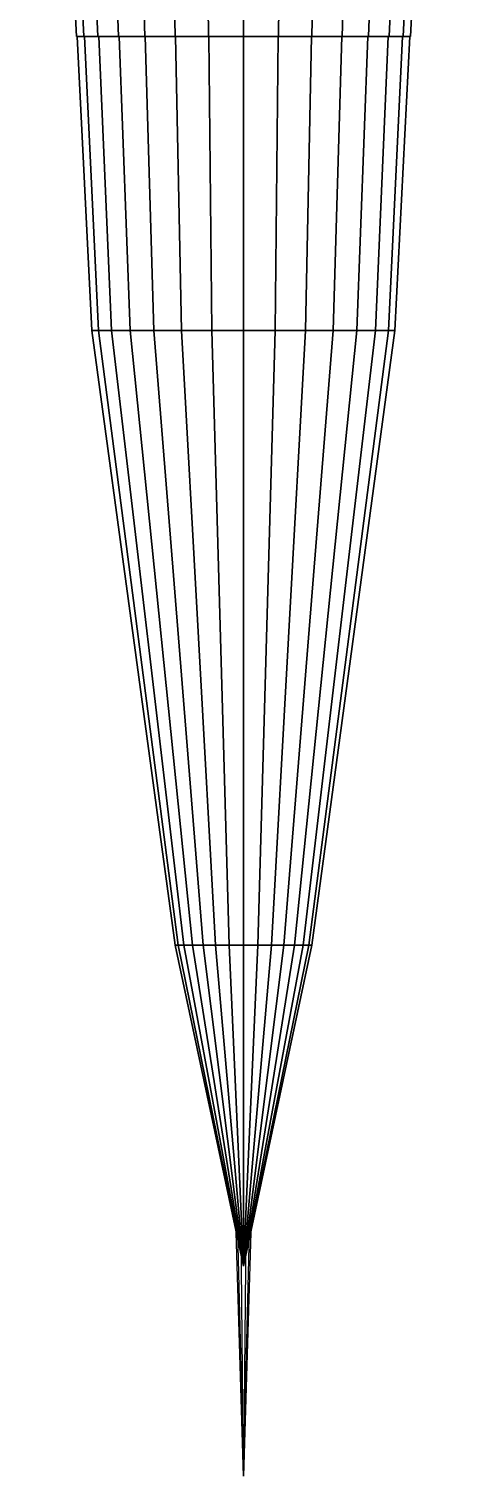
# Model space of a CAD drawing. Extents: x -22.3 to 6.3, y -18.7 to 3.3.
# Drawn here: x -1.23 to 0.32, y -18.69 to -13.47 of the extents above; entities that cross this region are included whole.
import ezdxf

# ---------------------------------------------------------------- set-up
doc = ezdxf.new("R2010")
doc.units = 0
doc.header["$MEASUREMENT"] = 0
doc.layers.get('0').update_dxf_attribs({"linetype": 'CONTINUOUS'})
doc.layers.add('NOSE', color=7, linetype='CONTINUOUS')

msp = doc.modelspace()

# ---------------------------------------------------------------- linework, layer by layer
at = {"color": 1, "linetype": 'Continuous'}
for points in [[(-1.0027, -14.5587, -4.5103), (-1.0557, -13.4988, -4.5048), (-1.0295, -13.4988, -4.3814), (-0.9788, -14.5587, -4.3979)], [(0.0668, -14.5587, -4.3979), (0.1175, -13.4988, -4.3814), (0.1437, -13.4988, -4.5048), (0.0906, -14.5587, -4.5103)], [(-1.0027, -14.5587, -4.5103), (-1.0027, -14.5587, -4.5103), (-0.9788, -14.5587, -4.3979)], [(-0.7028, -16.7756, -4.6615), (-1.0027, -14.5587, -4.5103), (-0.9788, -14.5587, -4.3979), (-0.692, -16.7756, -4.6107)], [(-0.22, -16.7756, -4.6107), (0.0668, -14.5587, -4.3979), (0.0906, -14.5587, -4.5103), (-0.2092, -16.7756, -4.6615)], [(0.0668, -14.5587, -4.3979), (0.0668, -14.5587, -4.3979), (0.0906, -14.5587, -4.5103)], [(-0.456, -17.9325, -4.8115), (-0.7028, -16.7756, -4.6615), (-0.692, -16.7756, -4.6107), (-0.456, -17.9325, -4.8115)], [(-0.456, -17.9325, -4.8115), (-0.22, -16.7756, -4.6107), (-0.2092, -16.7756, -4.6615), (-0.456, -17.9325, -4.8115)], [(-0.4778, -17.8111, -4.7813), (-0.4561, -18.689, -4.797), (-0.4561, -18.689, -4.797), (-0.4829, -17.8111, -4.797)], [(-0.4561, -18.689, -4.797), (-0.4829, -17.8111, -4.797), (-0.4778, -17.8111, -4.8127), (-0.4561, -18.689, -4.797)], [(-0.4561, -18.689, -4.797), (-0.4644, -17.8111, -4.7716), (-0.4778, -17.8111, -4.7813), (-0.4561, -18.689, -4.797)], [(-0.4778, -17.8111, -4.8127), (-0.4561, -18.689, -4.797), (-0.4561, -18.689, -4.797), (-0.4644, -17.8111, -4.8225)], [(-0.4478, -17.8111, -4.7716), (-0.4561, -18.689, -4.797), (-0.4561, -18.689, -4.797), (-0.4644, -17.8111, -4.7716)], [(-0.4561, -18.689, -4.797), (-0.4644, -17.8111, -4.8225), (-0.4478, -17.8111, -4.8225), (-0.4561, -18.689, -4.797)], [(-0.4293, -17.8111, -4.797), (-0.4561, -18.689, -4.797), (-0.4561, -18.689, -4.797), (-0.4345, -17.8111, -4.7813)], [(-0.4561, -18.689, -4.797), (-0.4345, -17.8111, -4.7813), (-0.4478, -17.8111, -4.7716), (-0.4561, -18.689, -4.797)], [(-0.4478, -17.8111, -4.8225), (-0.4561, -18.689, -4.797), (-0.4561, -18.689, -4.797), (-0.4345, -17.8111, -4.8127)], [(-0.4561, -18.689, -4.797), (-0.4345, -17.8111, -4.8127), (-0.4293, -17.8111, -4.797), (-0.4561, -18.689, -4.797)]]:
    msp.add_3dface(points, dxfattribs=at)
at = {"color": 5, "linetype": 'Continuous'}
for points in [[(-0.9788, -14.5587, -4.7376), (-1.0295, -13.4988, -4.7541), (-1.0557, -13.4988, -4.6308), (-1.0027, -14.5587, -4.6252)], [(0.0906, -14.5587, -4.6252), (0.1437, -13.4988, -4.6308), (0.1175, -13.4988, -4.7541), (0.0668, -14.5587, -4.7376)], [(-0.9788, -14.5587, -4.7376), (-0.9788, -14.5587, -4.7376), (-1.0027, -14.5587, -4.6252)], [(-0.692, -16.7756, -4.7641), (-0.9788, -14.5587, -4.7376), (-1.0027, -14.5587, -4.6252), (-0.7028, -16.7756, -4.7133)], [(-0.2092, -16.7756, -4.7133), (0.0906, -14.5587, -4.6252), (0.0668, -14.5587, -4.7376), (-0.22, -16.7756, -4.7641)], [(0.0906, -14.5587, -4.6252), (0.0906, -14.5587, -4.6252), (0.0668, -14.5587, -4.7376)], [(-0.456, -17.9325, -4.8115), (-0.692, -16.7756, -4.7641), (-0.7028, -16.7756, -4.7133), (-0.456, -17.9325, -4.8115)], [(-0.456, -17.9325, -4.8115), (-0.2092, -16.7756, -4.7133), (-0.22, -16.7756, -4.7641), (-0.456, -17.9325, -4.8115)]]:
    msp.add_3dface(points, dxfattribs=at)
at = {"linetype": 'Continuous'}
for points in [[(-1.0027, -14.5587, -4.6252), (-1.0557, -13.4988, -4.6308), (-1.0557, -13.4988, -4.5048), (-1.0027, -14.5587, -4.5103)], [(-0.9788, -14.5587, -4.3979), (-1.0295, -13.4988, -4.3814), (-0.9782, -13.4988, -4.2663), (-0.932, -14.5587, -4.2929)], [(-0.932, -14.5587, -4.8426), (-0.9782, -13.4988, -4.8693), (-1.0295, -13.4988, -4.7541), (-0.9788, -14.5587, -4.7376)], [(-0.932, -14.5587, -4.2929), (-0.9782, -13.4988, -4.2663), (-0.9041, -13.4988, -4.1643), (-0.8645, -14.5587, -4.2)], [(-0.8645, -14.5587, -4.9356), (-0.9041, -13.4988, -4.9713), (-0.9782, -13.4988, -4.8693), (-0.932, -14.5587, -4.8426)], [(-0.8645, -14.5587, -4.2), (-0.9041, -13.4988, -4.1643), (-0.8104, -13.4988, -4.08), (-0.7791, -14.5587, -4.1231)], [(-0.7791, -14.5587, -5.0125), (-0.8104, -13.4988, -5.0556), (-0.9041, -13.4988, -4.9713), (-0.8645, -14.5587, -4.9356)], [(-0.7791, -14.5587, -4.1231), (-0.8104, -13.4988, -4.08), (-0.7013, -13.4988, -4.0169), (-0.6796, -14.5587, -4.0656)], [(-0.6796, -14.5587, -5.0699), (-0.7013, -13.4988, -5.1186), (-0.8104, -13.4988, -5.0556), (-0.7791, -14.5587, -5.0125)], [(-0.6796, -14.5587, -4.0656), (-0.7013, -13.4988, -4.0169), (-0.5814, -13.4988, -3.978), (-0.5703, -14.5587, -4.0301)], [(-0.5703, -14.5587, -5.1054), (-0.5814, -13.4988, -5.1576), (-0.7013, -13.4988, -5.1186), (-0.6796, -14.5587, -5.0699)], [(-0.5703, -14.5587, -4.0301), (-0.5814, -13.4988, -3.978), (-0.456, -13.4988, -3.9648), (-0.456, -14.5587, -4.0181)], [(-0.456, -14.5587, -5.1174), (-0.456, -13.4988, -5.1708), (-0.5814, -13.4988, -5.1576), (-0.5703, -14.5587, -5.1054)], [(-0.456, -14.5587, -4.0181), (-0.456, -13.4988, -3.9648), (-0.3306, -13.4988, -3.978), (-0.3417, -14.5587, -4.0301)], [(-0.3417, -14.5587, -5.1054), (-0.3306, -13.4988, -5.1576), (-0.456, -13.4988, -5.1708), (-0.456, -14.5587, -5.1174)], [(-0.3417, -14.5587, -4.0301), (-0.3306, -13.4988, -3.978), (-0.2108, -13.4988, -4.0169), (-0.2324, -14.5587, -4.0656)], [(-0.2324, -14.5587, -5.0699), (-0.2108, -13.4988, -5.1186), (-0.3306, -13.4988, -5.1576), (-0.3417, -14.5587, -5.1054)], [(-0.2324, -14.5587, -4.0656), (-0.2108, -13.4988, -4.0169), (-0.1016, -13.4988, -4.08), (-0.1329, -14.5587, -4.1231)], [(-0.1329, -14.5587, -5.0125), (-0.1016, -13.4988, -5.0556), (-0.2108, -13.4988, -5.1186), (-0.2324, -14.5587, -5.0699)], [(-0.1329, -14.5587, -4.1231), (-0.1016, -13.4988, -4.08), (-0.0079, -13.4988, -4.1643), (-0.0475, -14.5587, -4.2)], [(-0.0475, -14.5587, -4.9356), (-0.0079, -13.4988, -4.9713), (-0.1016, -13.4988, -5.0556), (-0.1329, -14.5587, -5.0125)], [(-0.0475, -14.5587, -4.2), (-0.0079, -13.4988, -4.1643), (0.0662, -13.4988, -4.2663), (0.02, -14.5587, -4.2929)], [(0.02, -14.5587, -4.8426), (0.0662, -13.4988, -4.8693), (-0.0079, -13.4988, -4.9713), (-0.0475, -14.5587, -4.9356)], [(0.02, -14.5587, -4.2929), (0.0662, -13.4988, -4.2663), (0.1175, -13.4988, -4.3814), (0.0668, -14.5587, -4.3979)], [(0.0668, -14.5587, -4.7376), (0.1175, -13.4988, -4.7541), (0.0662, -13.4988, -4.8693), (0.02, -14.5587, -4.8426)], [(0.0906, -14.5587, -4.5103), (0.1437, -13.4988, -4.5048), (0.1437, -13.4988, -4.6308), (0.0906, -14.5587, -4.6252)], [(-1.0027, -14.5587, -4.6252), (-1.0027, -14.5587, -4.6252), (-1.0027, -14.5587, -4.5103)], [(-0.7028, -16.7756, -4.7133), (-1.0027, -14.5587, -4.6252), (-1.0027, -14.5587, -4.5103), (-0.7028, -16.7756, -4.6615)], [(-0.9788, -14.5587, -4.3979), (-0.9788, -14.5587, -4.3979), (-0.932, -14.5587, -4.2929)], [(-0.932, -14.5587, -4.8426), (-0.932, -14.5587, -4.8426), (-0.9788, -14.5587, -4.7376)], [(-0.692, -16.7756, -4.6107), (-0.9788, -14.5587, -4.3979), (-0.932, -14.5587, -4.2929), (-0.6709, -16.7756, -4.5633)], [(-0.6709, -16.7756, -4.8115), (-0.932, -14.5587, -4.8426), (-0.9788, -14.5587, -4.7376), (-0.692, -16.7756, -4.7641)], [(-0.932, -14.5587, -4.2929), (-0.932, -14.5587, -4.2929), (-0.8645, -14.5587, -4.2)], [(-0.8645, -14.5587, -4.9356), (-0.8645, -14.5587, -4.9356), (-0.932, -14.5587, -4.8426)], [(-0.6709, -16.7756, -4.5633), (-0.932, -14.5587, -4.2929), (-0.8645, -14.5587, -4.2), (-0.6404, -16.7756, -4.5213)], [(-0.6404, -16.7756, -4.8535), (-0.8645, -14.5587, -4.9356), (-0.932, -14.5587, -4.8426), (-0.6709, -16.7756, -4.8115)], [(-0.8645, -14.5587, -4.2), (-0.8645, -14.5587, -4.2), (-0.7791, -14.5587, -4.1231)], [(-0.7791, -14.5587, -5.0125), (-0.7791, -14.5587, -5.0125), (-0.8645, -14.5587, -4.9356)], [(-0.6404, -16.7756, -4.5213), (-0.8645, -14.5587, -4.2), (-0.7791, -14.5587, -4.1231), (-0.6019, -16.7756, -4.4866)], [(-0.6019, -16.7756, -4.8882), (-0.7791, -14.5587, -5.0125), (-0.8645, -14.5587, -4.9356), (-0.6404, -16.7756, -4.8535)], [(-0.7791, -14.5587, -4.1231), (-0.7791, -14.5587, -4.1231), (-0.6796, -14.5587, -4.0656)], [(-0.6796, -14.5587, -5.0699), (-0.6796, -14.5587, -5.0699), (-0.7791, -14.5587, -5.0125)], [(-0.6019, -16.7756, -4.4866), (-0.7791, -14.5587, -4.1231), (-0.6796, -14.5587, -4.0656), (-0.5569, -16.7756, -4.4607)], [(-0.5569, -16.7756, -4.9141), (-0.6796, -14.5587, -5.0699), (-0.7791, -14.5587, -5.0125), (-0.6019, -16.7756, -4.8882)], [(-0.6796, -14.5587, -4.0656), (-0.6796, -14.5587, -4.0656), (-0.5703, -14.5587, -4.0301)], [(-0.5703, -14.5587, -5.1054), (-0.5703, -14.5587, -5.1054), (-0.6796, -14.5587, -5.0699)], [(-0.5569, -16.7756, -4.4607), (-0.6796, -14.5587, -4.0656), (-0.5703, -14.5587, -4.0301), (-0.5076, -16.7756, -4.4447)], [(-0.5076, -16.7756, -4.9302), (-0.5703, -14.5587, -5.1054), (-0.6796, -14.5587, -5.0699), (-0.5569, -16.7756, -4.9141)], [(-0.5703, -14.5587, -4.0301), (-0.5703, -14.5587, -4.0301), (-0.456, -14.5587, -4.0181)], [(-0.456, -14.5587, -5.1174), (-0.456, -14.5587, -5.1174), (-0.5703, -14.5587, -5.1054)], [(-0.5076, -16.7756, -4.4447), (-0.5703, -14.5587, -4.0301), (-0.456, -14.5587, -4.0181), (-0.456, -16.7756, -4.4392)], [(-0.456, -16.7756, -4.9356), (-0.456, -14.5587, -5.1174), (-0.5703, -14.5587, -5.1054), (-0.5076, -16.7756, -4.9302)], [(-0.456, -14.5587, -4.0181), (-0.456, -14.5587, -4.0181), (-0.3417, -14.5587, -4.0301)], [(-0.3417, -14.5587, -5.1054), (-0.3417, -14.5587, -5.1054), (-0.456, -14.5587, -5.1174)], [(-0.456, -16.7756, -4.4392), (-0.456, -14.5587, -4.0181), (-0.3417, -14.5587, -4.0301), (-0.4044, -16.7756, -4.4447)], [(-0.4044, -16.7756, -4.9302), (-0.3417, -14.5587, -5.1054), (-0.456, -14.5587, -5.1174), (-0.456, -16.7756, -4.9356)], [(-0.4044, -16.7756, -4.4447), (-0.3417, -14.5587, -4.0301), (-0.2324, -14.5587, -4.0656), (-0.3551, -16.7756, -4.4607)], [(-0.3551, -16.7756, -4.9141), (-0.2324, -14.5587, -5.0699), (-0.3417, -14.5587, -5.1054), (-0.4044, -16.7756, -4.9302)], [(-0.3551, -16.7756, -4.4607), (-0.2324, -14.5587, -4.0656), (-0.1329, -14.5587, -4.1231), (-0.3101, -16.7756, -4.4866)], [(-0.3101, -16.7756, -4.8882), (-0.1329, -14.5587, -5.0125), (-0.2324, -14.5587, -5.0699), (-0.3551, -16.7756, -4.9141)], [(-0.3417, -14.5587, -4.0301), (-0.3417, -14.5587, -4.0301), (-0.2324, -14.5587, -4.0656)], [(-0.2324, -14.5587, -5.0699), (-0.2324, -14.5587, -5.0699), (-0.3417, -14.5587, -5.1054)], [(-0.3101, -16.7756, -4.4866), (-0.1329, -14.5587, -4.1231), (-0.0475, -14.5587, -4.2), (-0.2716, -16.7756, -4.5213)], [(-0.2716, -16.7756, -4.8535), (-0.0475, -14.5587, -4.9356), (-0.1329, -14.5587, -5.0125), (-0.3101, -16.7756, -4.8882)], [(-0.2716, -16.7756, -4.5213), (-0.0475, -14.5587, -4.2), (0.02, -14.5587, -4.2929), (-0.2411, -16.7756, -4.5633)], [(-0.2411, -16.7756, -4.8115), (0.02, -14.5587, -4.8426), (-0.0475, -14.5587, -4.9356), (-0.2716, -16.7756, -4.8535)], [(-0.2411, -16.7756, -4.5633), (0.02, -14.5587, -4.2929), (0.0668, -14.5587, -4.3979), (-0.22, -16.7756, -4.6107)], [(-0.22, -16.7756, -4.7641), (0.0668, -14.5587, -4.7376), (0.02, -14.5587, -4.8426), (-0.2411, -16.7756, -4.8115)], [(-0.2324, -14.5587, -4.0656), (-0.2324, -14.5587, -4.0656), (-0.1329, -14.5587, -4.1231)], [(-0.1329, -14.5587, -5.0125), (-0.1329, -14.5587, -5.0125), (-0.2324, -14.5587, -5.0699)], [(-0.2092, -16.7756, -4.6615), (0.0906, -14.5587, -4.5103), (0.0906, -14.5587, -4.6252), (-0.2092, -16.7756, -4.7133)], [(-0.1329, -14.5587, -4.1231), (-0.1329, -14.5587, -4.1231), (-0.0475, -14.5587, -4.2)], [(-0.0475, -14.5587, -4.9356), (-0.0475, -14.5587, -4.9356), (-0.1329, -14.5587, -5.0125)], [(-0.0475, -14.5587, -4.2), (-0.0475, -14.5587, -4.2), (0.02, -14.5587, -4.2929)], [(0.02, -14.5587, -4.8426), (0.02, -14.5587, -4.8426), (-0.0475, -14.5587, -4.9356)], [(0.02, -14.5587, -4.2929), (0.02, -14.5587, -4.2929), (0.0668, -14.5587, -4.3979)], [(0.0668, -14.5587, -4.7376), (0.0668, -14.5587, -4.7376), (0.02, -14.5587, -4.8426)], [(0.0906, -14.5587, -4.5103), (0.0906, -14.5587, -4.5103), (0.0906, -14.5587, -4.6252)], [(-0.456, -17.9325, -4.8115), (-0.7028, -16.7756, -4.7133), (-0.7028, -16.7756, -4.6615), (-0.456, -17.9325, -4.8115)], [(-0.456, -17.9325, -4.8115), (-0.692, -16.7756, -4.6107), (-0.6709, -16.7756, -4.5633), (-0.456, -17.9325, -4.8115)], [(-0.456, -17.9325, -4.8115), (-0.6709, -16.7756, -4.8115), (-0.692, -16.7756, -4.7641), (-0.456, -17.9325, -4.8115)], [(-0.456, -17.9325, -4.8115), (-0.6709, -16.7756, -4.5633), (-0.6404, -16.7756, -4.5213), (-0.456, -17.9325, -4.8115)], [(-0.456, -17.9325, -4.8115), (-0.6404, -16.7756, -4.8535), (-0.6709, -16.7756, -4.8115), (-0.456, -17.9325, -4.8115)], [(-0.456, -17.9325, -4.8115), (-0.6404, -16.7756, -4.5213), (-0.6019, -16.7756, -4.4866), (-0.456, -17.9325, -4.8115)], [(-0.456, -17.9325, -4.8115), (-0.6019, -16.7756, -4.8882), (-0.6404, -16.7756, -4.8535), (-0.456, -17.9325, -4.8115)], [(-0.456, -17.9325, -4.8115), (-0.6019, -16.7756, -4.4866), (-0.5569, -16.7756, -4.4607), (-0.456, -17.9325, -4.8115)], [(-0.456, -17.9325, -4.8115), (-0.5569, -16.7756, -4.9141), (-0.6019, -16.7756, -4.8882), (-0.456, -17.9325, -4.8115)], [(-0.456, -17.9325, -4.8115), (-0.5569, -16.7756, -4.4607), (-0.5076, -16.7756, -4.4447), (-0.456, -17.9325, -4.8115)], [(-0.456, -17.9325, -4.8115), (-0.5076, -16.7756, -4.9302), (-0.5569, -16.7756, -4.9141), (-0.456, -17.9325, -4.8115)], [(-0.456, -17.9325, -4.8115), (-0.5076, -16.7756, -4.4447), (-0.456, -16.7756, -4.4392), (-0.456, -17.9325, -4.8115)], [(-0.456, -17.9325, -4.8115), (-0.456, -16.7756, -4.9356), (-0.5076, -16.7756, -4.9302), (-0.456, -17.9325, -4.8115)], [(-0.456, -17.9325, -4.8115), (-0.456, -16.7756, -4.4392), (-0.4044, -16.7756, -4.4447), (-0.456, -17.9325, -4.8115)], [(-0.456, -17.9325, -4.8115), (-0.4044, -16.7756, -4.4447), (-0.3551, -16.7756, -4.4607), (-0.456, -17.9325, -4.8115)], [(-0.456, -17.9325, -4.8115), (-0.3551, -16.7756, -4.4607), (-0.3101, -16.7756, -4.4866), (-0.456, -17.9325, -4.8115)], [(-0.456, -17.9325, -4.8115), (-0.3101, -16.7756, -4.4866), (-0.2716, -16.7756, -4.5213), (-0.456, -17.9325, -4.8115)], [(-0.456, -17.9325, -4.8115), (-0.2716, -16.7756, -4.5213), (-0.2411, -16.7756, -4.5633), (-0.456, -17.9325, -4.8115)], [(-0.456, -17.9325, -4.8115), (-0.2411, -16.7756, -4.5633), (-0.22, -16.7756, -4.6107), (-0.456, -17.9325, -4.8115)], [(-0.456, -17.9325, -4.8115), (-0.2092, -16.7756, -4.6615), (-0.2092, -16.7756, -4.7133), (-0.456, -17.9325, -4.8115)], [(-0.456, -17.9325, -4.8115), (-0.22, -16.7756, -4.7641), (-0.2411, -16.7756, -4.8115), (-0.456, -17.9325, -4.8115)], [(-0.456, -17.9325, -4.8115), (-0.2411, -16.7756, -4.8115), (-0.2716, -16.7756, -4.8535), (-0.456, -17.9325, -4.8115)], [(-0.456, -17.9325, -4.8115), (-0.2716, -16.7756, -4.8535), (-0.3101, -16.7756, -4.8882), (-0.456, -17.9325, -4.8115)], [(-0.456, -17.9325, -4.8115), (-0.3101, -16.7756, -4.8882), (-0.3551, -16.7756, -4.9141), (-0.456, -17.9325, -4.8115)], [(-0.456, -17.9325, -4.8115), (-0.3551, -16.7756, -4.9141), (-0.4044, -16.7756, -4.9302), (-0.456, -17.9325, -4.8115)], [(-0.456, -17.9325, -4.8115), (-0.4044, -16.7756, -4.9302), (-0.456, -16.7756, -4.9356), (-0.456, -17.9325, -4.8115)]]:
    msp.add_3dface(points, dxfattribs=at)
at = {"layer": 'NOSE', "color": 5, "linetype": 'Continuous'}
for points in [[(-1.059, -13.4988, -4.6345), (-1.2302, -10.1461, -4.6525), (-1.1964, -10.1461, -4.8117), (-1.0326, -13.4988, -4.7585)], [(0.1206, -13.4988, -4.7585), (0.2844, -10.1461, -4.8117), (0.3182, -10.1461, -4.6525), (0.147, -13.4988, -4.6345)]]:
    msp.add_3dface(points, dxfattribs=at)
at = {"layer": 'NOSE', "linetype": 'Continuous'}
for points in [[(-1.059, -13.4988, -4.5077), (-1.2302, -10.1461, -4.4897), (-1.2302, -10.1461, -4.6525), (-1.059, -13.4988, -4.6345)], [(-1.0326, -13.4988, -4.7585), (-1.1964, -10.1461, -4.8117), (-1.1302, -10.1461, -4.9603), (-0.9811, -13.4988, -4.8743)], [(-0.9811, -13.4988, -4.2679), (-1.1302, -10.1461, -4.1819), (-1.1964, -10.1461, -4.3305), (-1.0326, -13.4988, -4.3837)], [(-0.9811, -13.4988, -4.8743), (-1.1302, -10.1461, -4.9603), (-1.0345, -10.1461, -5.092), (-0.9066, -13.4988, -4.9768)], [(-0.9066, -13.4988, -4.1654), (-1.0345, -10.1461, -4.1761), (-1.1302, -10.1461, -4.1819), (-0.9811, -13.4988, -4.2679)], [(-0.9066, -13.4988, -4.9768), (-1.0345, -10.1461, -5.092), (-0.9136, -10.1461, -5.2009), (-0.8124, -13.4988, -5.0616)], [(-0.8124, -13.4988, -4.0806), (-0.9136, -10.1461, -4.1761), (-1.0345, -10.1461, -4.1761), (-0.9066, -13.4988, -4.1654)], [(-0.8124, -13.4988, -5.0616), (-0.9136, -10.1461, -5.2009), (-0.7726, -10.1461, -5.2823), (-0.7026, -13.4988, -5.125)], [(-0.7026, -13.4988, -4.0172), (-0.7726, -10.1461, -4.0948), (-0.9136, -10.1461, -4.1761), (-0.8124, -13.4988, -4.0806)], [(-0.7026, -13.4988, -5.125), (-0.7726, -10.1461, -5.2823), (-0.6179, -10.1461, -5.3326), (-0.5821, -13.4988, -5.1642)], [(-0.5821, -13.4988, -3.978), (-0.6179, -10.1461, -4.0445), (-0.7726, -10.1461, -4.0948), (-0.7026, -13.4988, -4.0172)], [(-0.5821, -13.4988, -5.1642), (-0.6179, -10.1461, -5.3326), (-0.456, -10.1461, -5.3496), (-0.456, -13.4988, -5.1774)], [(-0.456, -13.4988, -3.9648), (-0.456, -10.1461, -4.0275), (-0.6179, -10.1461, -4.0445), (-0.5821, -13.4988, -3.978)], [(-0.3299, -13.4988, -3.978), (-0.2942, -10.1461, -4.0445), (-0.456, -10.1461, -4.0275), (-0.456, -13.4988, -3.9648)], [(-0.456, -13.4988, -5.1774), (-0.456, -10.1461, -5.3496), (-0.2942, -10.1461, -5.3326), (-0.3299, -13.4988, -5.1642)], [(-0.2094, -13.4988, -4.0172), (-0.1394, -10.1461, -4.0948), (-0.2942, -10.1461, -4.0445), (-0.3299, -13.4988, -3.978)], [(-0.3299, -13.4988, -5.1642), (-0.2942, -10.1461, -5.3326), (-0.1394, -10.1461, -5.2823), (-0.2094, -13.4988, -5.125)], [(-0.0996, -13.4988, -4.0806), (0.0016, -10.1461, -4.1761), (-0.1394, -10.1461, -4.0948), (-0.2094, -13.4988, -4.0172)], [(-0.2094, -13.4988, -5.125), (-0.1394, -10.1461, -5.2823), (0.0016, -10.1461, -5.2009), (-0.0996, -13.4988, -5.0616)], [(-0.0054, -13.4988, -4.1654), (0.1225, -10.1461, -4.1761), (0.0016, -10.1461, -4.1761), (-0.0996, -13.4988, -4.0806)], [(-0.0996, -13.4988, -5.0616), (0.0016, -10.1461, -5.2009), (0.1225, -10.1461, -5.092), (-0.0054, -13.4988, -4.9768)], [(0.0691, -13.4988, -4.2679), (0.2182, -10.1461, -4.1819), (0.1225, -10.1461, -4.1761), (-0.0054, -13.4988, -4.1654)], [(-0.0054, -13.4988, -4.9768), (0.1225, -10.1461, -5.092), (0.2182, -10.1461, -4.9603), (0.0691, -13.4988, -4.8743)], [(0.1206, -13.4988, -4.3837), (0.2844, -10.1461, -4.3305), (0.2182, -10.1461, -4.1819), (0.0691, -13.4988, -4.2679)], [(0.0691, -13.4988, -4.8743), (0.2182, -10.1461, -4.9603), (0.2844, -10.1461, -4.8117), (0.1206, -13.4988, -4.7585)], [(0.147, -13.4988, -4.6345), (0.3182, -10.1461, -4.6525), (0.3182, -10.1461, -4.4897), (0.147, -13.4988, -4.5077)]]:
    msp.add_3dface(points, dxfattribs=at)
at = {"layer": 'NOSE', "color": 1, "linetype": 'Continuous'}
for points in [[(-1.0326, -13.4988, -4.3837), (-1.1964, -10.1461, -4.3305), (-1.2302, -10.1461, -4.4897), (-1.059, -13.4988, -4.5077)], [(0.147, -13.4988, -4.5077), (0.3182, -10.1461, -4.4897), (0.2844, -10.1461, -4.3305), (0.1206, -13.4988, -4.3837)]]:
    msp.add_3dface(points, dxfattribs=at)

doc.saveas('drawing.dxf')
